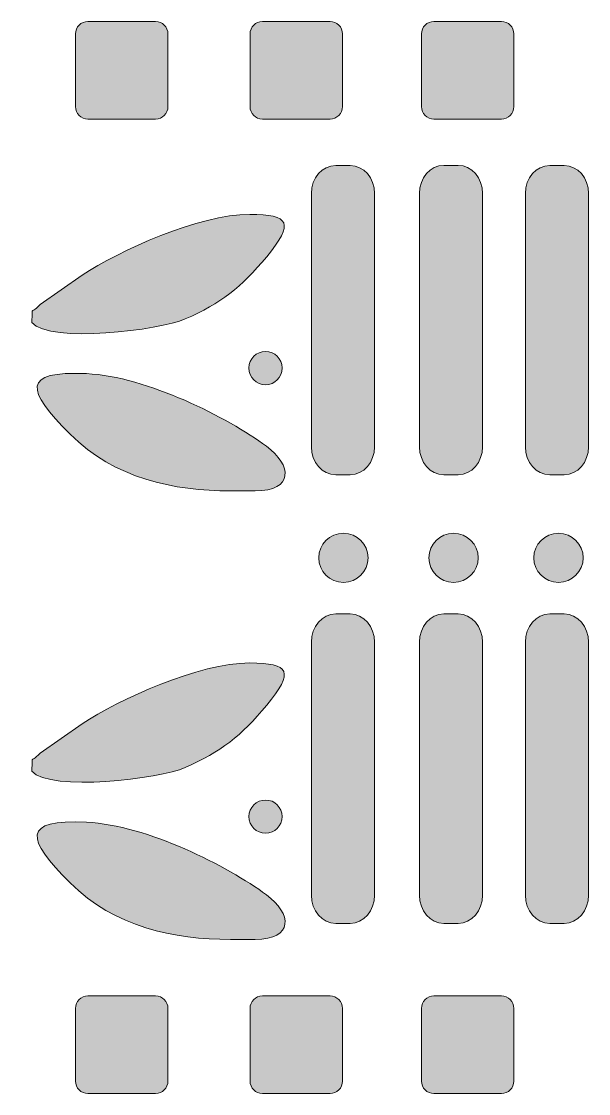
# Model space of a CAD drawing. Header units: inches. Extents: x -128 to 724, y -4 to 847.
# Drawn here: x -127.9 to -65.9, y 535.6 to 652.8 of the extents above; entities that cross this region are included whole.
import ezdxf

# ---------------------------------------------------------------- set-up
doc = ezdxf.new("R2010")
doc.units = ezdxf.units.IN
doc.header["$MEASUREMENT"] = 0
doc.layers.add('图层 1', color=7, linetype='Continuous')

# ---------------------------------------------------------------- blocks, each defined once
blk = doc.blocks.new('block 2')
at = {"layer": '图层 1', "true_color": 0xffffff}
h = blk.add_hatch(color=7, dxfattribs=at)
h.dxf.hatch_style = 2
edge = h.paths.add_edge_path()
edge.add_spline(control_points=[(-113.2, 642.14), (-112.45, 642.14), (-111.84, 642.76), (-111.84, 643.51), (-111.84, 643.51), (-111.84, 651.46), (-111.84, 651.46), (-111.84, 652.21), (-112.45, 652.82), (-113.2, 652.82), (-113.2, 652.82), (-120.59, 652.82), (-120.59, 652.82), (-121.34, 652.82), (-121.95, 652.21), (-121.95, 651.46), (-121.95, 651.46), (-121.95, 643.51), (-121.95, 643.51), (-121.95, 642.76), (-121.34, 642.14), (-120.59, 642.14), (-120.59, 642.14), (-113.2, 642.14), (-113.2, 642.14)], knot_values=[0, 0, 0, 0, 1, 1, 1, 2, 2, 2, 3, 3, 3, 4, 4, 4, 5, 5, 5, 6, 6, 6, 7, 7, 7, 8, 8, 8, 8], degree=3, periodic=1)
h = blk.add_hatch(color=7, dxfattribs=at)
h.dxf.hatch_style = 2
edge = h.paths.add_edge_path()
edge.add_spline(control_points=[(-92.76, 643.51), (-92.76, 643.51), (-92.76, 651.46), (-92.76, 651.46), (-92.76, 652.21), (-93.38, 652.82), (-94.12, 652.82), (-94.12, 652.82), (-101.51, 652.82), (-101.51, 652.82), (-102.26, 652.82), (-102.87, 652.21), (-102.87, 651.46), (-102.87, 651.46), (-102.87, 643.51), (-102.87, 643.51), (-102.87, 642.76), (-102.26, 642.14), (-101.51, 642.14), (-101.51, 642.14), (-94.12, 642.14), (-94.12, 642.14), (-93.38, 642.14), (-92.76, 642.76), (-92.76, 643.51)], knot_values=[0, 0, 0, 0, 1, 1, 1, 2, 2, 2, 3, 3, 3, 4, 4, 4, 5, 5, 5, 6, 6, 6, 7, 7, 7, 8, 8, 8, 8], degree=3, periodic=1)
h = blk.add_hatch(color=7, dxfattribs=at)
h.dxf.hatch_style = 2
edge = h.paths.add_edge_path()
edge.add_spline(control_points=[(-75.39, 652.82), (-75.39, 652.82), (-82.77, 652.82), (-82.77, 652.82), (-83.52, 652.82), (-84.13, 652.21), (-84.13, 651.46), (-84.13, 651.46), (-84.13, 643.51), (-84.13, 643.51), (-84.13, 642.76), (-83.52, 642.14), (-82.77, 642.14), (-82.77, 642.14), (-75.39, 642.14), (-75.39, 642.14), (-74.63, 642.14), (-74.03, 642.76), (-74.03, 643.51), (-74.03, 643.51), (-74.03, 651.46), (-74.03, 651.46), (-74.03, 652.21), (-74.63, 652.82), (-75.39, 652.82)], knot_values=[0, 0, 0, 0, 1, 1, 1, 2, 2, 2, 3, 3, 3, 4, 4, 4, 5, 5, 5, 6, 6, 6, 7, 7, 7, 8, 8, 8, 8], degree=3, periodic=1)
h = blk.add_hatch(color=7, dxfattribs=at)
h.dxf.hatch_style = 2
edge = h.paths.add_edge_path()
edge.add_spline(control_points=[(-91.92, 637.07), (-91.92, 637.07), (-93.5, 637.07), (-93.5, 637.07), (-94.97, 637.07), (-96.16, 635.7), (-96.16, 634.01), (-96.16, 634.01), (-96.16, 606.31), (-96.16, 606.31), (-96.16, 604.61), (-94.97, 603.24), (-93.5, 603.24), (-93.5, 603.24), (-91.92, 603.24), (-91.92, 603.24), (-90.46, 603.24), (-89.26, 604.61), (-89.26, 606.31), (-89.26, 606.31), (-89.26, 634.01), (-89.26, 634.01), (-89.26, 635.7), (-90.46, 637.07), (-91.92, 637.07)], knot_values=[0, 0, 0, 0, 1, 1, 1, 2, 2, 2, 3, 3, 3, 4, 4, 4, 5, 5, 5, 6, 6, 6, 7, 7, 7, 8, 8, 8, 8], degree=3, periodic=1)
h = blk.add_hatch(color=7, dxfattribs=at)
h.dxf.hatch_style = 2
edge = h.paths.add_edge_path()
edge.add_spline(control_points=[(-77.45, 634.01), (-77.45, 635.7), (-78.65, 637.08), (-80.11, 637.08), (-80.11, 637.08), (-81.69, 637.08), (-81.69, 637.08), (-83.15, 637.08), (-84.35, 635.7), (-84.35, 634.01), (-84.35, 634.01), (-84.35, 606.31), (-84.35, 606.31), (-84.35, 604.61), (-83.15, 603.24), (-81.69, 603.24), (-81.69, 603.24), (-80.11, 603.24), (-80.11, 603.24), (-78.65, 603.24), (-77.45, 604.61), (-77.45, 606.31), (-77.45, 606.31), (-77.45, 634.01), (-77.45, 634.01)], knot_values=[0, 0, 0, 0, 1, 1, 1, 2, 2, 2, 3, 3, 3, 4, 4, 4, 5, 5, 5, 6, 6, 6, 7, 7, 7, 8, 8, 8, 8], degree=3, periodic=1)
h = blk.add_hatch(color=7, dxfattribs=at)
h.dxf.hatch_style = 2
edge = h.paths.add_edge_path()
edge.add_spline(control_points=[(-68.53, 637.07), (-68.53, 637.07), (-70.11, 637.07), (-70.11, 637.07), (-71.58, 637.07), (-72.77, 635.7), (-72.77, 634.01), (-72.77, 634.01), (-72.77, 606.31), (-72.77, 606.31), (-72.77, 604.61), (-71.58, 603.24), (-70.11, 603.24), (-70.11, 603.24), (-68.53, 603.24), (-68.53, 603.24), (-67.06, 603.24), (-65.86, 604.61), (-65.86, 606.31), (-65.86, 606.31), (-65.86, 634.01), (-65.86, 634.01), (-65.86, 635.7), (-67.06, 637.07), (-68.53, 637.07)], knot_values=[0, 0, 0, 0, 1, 1, 1, 2, 2, 2, 3, 3, 3, 4, 4, 4, 5, 5, 5, 6, 6, 6, 7, 7, 7, 8, 8, 8, 8], degree=3, periodic=1)
h = blk.add_hatch(color=7, dxfattribs=at)
h.dxf.hatch_style = 2
edge = h.paths.add_edge_path()
edge.add_spline(control_points=[(-109.96, 620.28), (-106.05, 622.01), (-103.85, 623.71), (-101.05, 627.09), (-98, 630.78), (-98.52, 631.71), (-102.9, 631.72), (-108.44, 631.74), (-117.2, 627.73), (-121.21, 625.06), (-121.21, 625.06), (-125.83, 621.86), (-125.83, 621.86), (-127.07, 620.53), (-126.53, 621.97), (-126.74, 619.88), (-124.67, 617.59), (-112.75, 619.04), (-109.96, 620.28)], knot_values=[0, 0, 0, 0, 1, 1, 1, 2, 2, 2, 3, 3, 3, 4, 4, 4, 5, 5, 5, 6, 6, 6, 6], degree=3, periodic=1)
h = blk.add_hatch(color=7, dxfattribs=at)
h.dxf.hatch_style = 2
edge = h.paths.add_edge_path()
edge.add_spline(control_points=[(-102.99, 614.92), (-102.99, 613.91), (-102.18, 613.09), (-101.17, 613.09), (-100.17, 613.09), (-99.36, 613.91), (-99.36, 614.92), (-99.36, 615.92), (-100.17, 616.73), (-101.17, 616.73), (-102.18, 616.73), (-102.99, 615.92), (-102.99, 614.92)], knot_values=[0, 0, 0, 0, 1, 1, 1, 2, 2, 2, 3, 3, 3, 4, 4, 4, 4], degree=3, periodic=1)
h = blk.add_hatch(color=7, dxfattribs=at)
h.dxf.hatch_style = 2
edge = h.paths.add_edge_path()
edge.add_spline(control_points=[(-105.02, 601.48), (-105.02, 601.48), (-102.32, 601.48), (-102.32, 601.48), (-98.06, 601.48), (-98.27, 604.29), (-101.08, 606.36), (-105.31, 609.48), (-114.09, 613.99), (-120.75, 614.3), (-127.86, 614.63), (-127.39, 612.52), (-122.53, 607.68), (-117.68, 602.82), (-111.2, 601.48), (-105.02, 601.48)], knot_values=[0, 0, 0, 0, 1, 1, 1, 2, 2, 2, 3, 3, 3, 4, 4, 4, 5, 5, 5, 5], degree=3, periodic=1)
h = blk.add_hatch(color=7, dxfattribs=at)
h.dxf.hatch_style = 2
edge = h.paths.add_edge_path()
edge.add_spline(control_points=[(-89.96, 594.16), (-89.96, 595.64), (-91.17, 596.85), (-92.66, 596.85), (-94.14, 596.85), (-95.36, 595.64), (-95.36, 594.16), (-95.36, 592.67), (-94.14, 591.46), (-92.66, 591.46), (-91.17, 591.46), (-89.96, 592.67), (-89.96, 594.16)], knot_values=[0, 0, 0, 0, 1, 1, 1, 2, 2, 2, 3, 3, 3, 4, 4, 4, 4], degree=3, periodic=1)
h = blk.add_hatch(color=7, dxfattribs=at)
h.dxf.hatch_style = 2
edge = h.paths.add_edge_path()
edge.add_spline(control_points=[(-80.62, 596.85), (-82.11, 596.85), (-83.32, 595.64), (-83.32, 594.16), (-83.32, 592.67), (-82.11, 591.46), (-80.62, 591.46), (-79.14, 591.46), (-77.92, 592.67), (-77.92, 594.16), (-77.92, 595.64), (-79.14, 596.85), (-80.62, 596.85)], knot_values=[0, 0, 0, 0, 1, 1, 1, 2, 2, 2, 3, 3, 3, 4, 4, 4, 4], degree=3, periodic=1)
h = blk.add_hatch(color=7, dxfattribs=at)
h.dxf.hatch_style = 2
edge = h.paths.add_edge_path()
edge.add_spline(control_points=[(-66.45, 594.16), (-66.45, 595.64), (-67.66, 596.85), (-69.15, 596.85), (-70.64, 596.85), (-71.85, 595.64), (-71.85, 594.16), (-71.85, 592.67), (-70.64, 591.46), (-69.15, 591.46), (-67.66, 591.46), (-66.45, 592.67), (-66.45, 594.16)], knot_values=[0, 0, 0, 0, 1, 1, 1, 2, 2, 2, 3, 3, 3, 4, 4, 4, 4], degree=3, periodic=1)
h = blk.add_hatch(color=7, dxfattribs=at)
h.dxf.hatch_style = 2
edge = h.paths.add_edge_path()
edge.add_spline(control_points=[(-91.92, 588.02), (-91.92, 588.02), (-93.5, 588.02), (-93.5, 588.02), (-94.97, 588.02), (-96.16, 586.64), (-96.16, 584.95), (-96.16, 584.95), (-96.16, 557.25), (-96.16, 557.25), (-96.16, 555.56), (-94.97, 554.18), (-93.5, 554.18), (-93.5, 554.18), (-91.92, 554.18), (-91.92, 554.18), (-90.46, 554.18), (-89.26, 555.56), (-89.26, 557.25), (-89.26, 557.25), (-89.26, 584.95), (-89.26, 584.95), (-89.26, 586.64), (-90.46, 588.02), (-91.92, 588.02)], knot_values=[0, 0, 0, 0, 1, 1, 1, 2, 2, 2, 3, 3, 3, 4, 4, 4, 5, 5, 5, 6, 6, 6, 7, 7, 7, 8, 8, 8, 8], degree=3, periodic=1)
h = blk.add_hatch(color=7, dxfattribs=at)
h.dxf.hatch_style = 2
edge = h.paths.add_edge_path()
edge.add_spline(control_points=[(-81.69, 554.18), (-81.69, 554.18), (-80.11, 554.18), (-80.11, 554.18), (-78.65, 554.18), (-77.45, 555.56), (-77.45, 557.25), (-77.45, 557.25), (-77.45, 584.95), (-77.45, 584.95), (-77.45, 586.64), (-78.65, 588.02), (-80.11, 588.02), (-80.11, 588.02), (-81.69, 588.02), (-81.69, 588.02), (-83.15, 588.02), (-84.35, 586.64), (-84.35, 584.95), (-84.35, 584.95), (-84.35, 557.25), (-84.35, 557.25), (-84.35, 555.56), (-83.15, 554.18), (-81.69, 554.18)], knot_values=[0, 0, 0, 0, 1, 1, 1, 2, 2, 2, 3, 3, 3, 4, 4, 4, 5, 5, 5, 6, 6, 6, 7, 7, 7, 8, 8, 8, 8], degree=3, periodic=1)
h = blk.add_hatch(color=7, dxfattribs=at)
h.dxf.hatch_style = 2
edge = h.paths.add_edge_path()
edge.add_spline(control_points=[(-68.53, 588.02), (-68.53, 588.02), (-70.11, 588.02), (-70.11, 588.02), (-71.58, 588.02), (-72.77, 586.64), (-72.77, 584.95), (-72.77, 584.95), (-72.77, 557.25), (-72.77, 557.25), (-72.77, 555.56), (-71.58, 554.18), (-70.11, 554.18), (-70.11, 554.18), (-68.53, 554.18), (-68.53, 554.18), (-67.06, 554.18), (-65.86, 555.56), (-65.86, 557.25), (-65.86, 557.25), (-65.86, 584.95), (-65.86, 584.95), (-65.86, 586.64), (-67.06, 588.02), (-68.53, 588.02)], knot_values=[0, 0, 0, 0, 1, 1, 1, 2, 2, 2, 3, 3, 3, 4, 4, 4, 5, 5, 5, 6, 6, 6, 7, 7, 7, 8, 8, 8, 8], degree=3, periodic=1)
h = blk.add_hatch(color=7, dxfattribs=at)
h.dxf.hatch_style = 2
edge = h.paths.add_edge_path()
edge.add_spline(control_points=[(-109.96, 571.22), (-106.05, 572.96), (-103.85, 574.65), (-101.05, 578.04), (-98, 581.72), (-98.52, 582.65), (-102.9, 582.66), (-108.44, 582.67), (-117.2, 578.68), (-121.21, 576.01), (-121.21, 576.01), (-125.83, 572.79), (-125.83, 572.79), (-127.07, 571.47), (-126.53, 572.92), (-126.74, 570.82), (-124.67, 568.53), (-112.75, 569.98), (-109.96, 571.22)], knot_values=[0, 0, 0, 0, 1, 1, 1, 2, 2, 2, 3, 3, 3, 4, 4, 4, 5, 5, 5, 6, 6, 6, 6], degree=3, periodic=1)
h = blk.add_hatch(color=7, dxfattribs=at)
h.dxf.hatch_style = 2
edge = h.paths.add_edge_path()
edge.add_spline(control_points=[(-102.99, 565.85), (-102.99, 564.85), (-102.18, 564.03), (-101.17, 564.03), (-100.17, 564.03), (-99.36, 564.85), (-99.36, 565.85), (-99.36, 566.85), (-100.17, 567.67), (-101.17, 567.67), (-102.18, 567.67), (-102.99, 566.85), (-102.99, 565.85)], knot_values=[0, 0, 0, 0, 1, 1, 1, 2, 2, 2, 3, 3, 3, 4, 4, 4, 4], degree=3, periodic=1)
h = blk.add_hatch(color=7, dxfattribs=at)
h.dxf.hatch_style = 2
edge = h.paths.add_edge_path()
edge.add_spline(control_points=[(-101.08, 557.31), (-105.31, 560.42), (-114.09, 564.92), (-120.75, 565.24), (-127.86, 565.58), (-127.39, 563.46), (-122.53, 558.61), (-117.68, 553.76), (-111.2, 552.42), (-105.02, 552.42), (-105.02, 552.42), (-102.32, 552.42), (-102.32, 552.42), (-98.06, 552.42), (-98.27, 555.24), (-101.08, 557.31)], knot_values=[0, 0, 0, 0, 1, 1, 1, 2, 2, 2, 3, 3, 3, 4, 4, 4, 5, 5, 5, 5], degree=3, periodic=1)
h = blk.add_hatch(color=7, dxfattribs=at)
h.dxf.hatch_style = 2
edge = h.paths.add_edge_path()
edge.add_spline(control_points=[(-113.2, 546.24), (-113.2, 546.24), (-120.59, 546.24), (-120.59, 546.24), (-121.34, 546.24), (-121.95, 545.63), (-121.95, 544.88), (-121.95, 544.88), (-121.95, 536.93), (-121.95, 536.93), (-121.95, 536.18), (-121.34, 535.57), (-120.59, 535.57), (-120.59, 535.57), (-113.2, 535.57), (-113.2, 535.57), (-112.45, 535.57), (-111.84, 536.18), (-111.84, 536.93), (-111.84, 536.93), (-111.84, 544.88), (-111.84, 544.88), (-111.84, 545.63), (-112.45, 546.24), (-113.2, 546.24)], knot_values=[0, 0, 0, 0, 1, 1, 1, 2, 2, 2, 3, 3, 3, 4, 4, 4, 5, 5, 5, 6, 6, 6, 7, 7, 7, 8, 8, 8, 8], degree=3, periodic=1)
h = blk.add_hatch(color=7, dxfattribs=at)
h.dxf.hatch_style = 2
edge = h.paths.add_edge_path()
edge.add_spline(control_points=[(-94.12, 546.24), (-94.12, 546.24), (-101.51, 546.24), (-101.51, 546.24), (-102.26, 546.24), (-102.87, 545.63), (-102.87, 544.88), (-102.87, 544.88), (-102.87, 536.93), (-102.87, 536.93), (-102.87, 536.18), (-102.26, 535.57), (-101.51, 535.57), (-101.51, 535.57), (-94.12, 535.57), (-94.12, 535.57), (-93.38, 535.57), (-92.76, 536.18), (-92.76, 536.93), (-92.76, 536.93), (-92.76, 544.88), (-92.76, 544.88), (-92.76, 545.63), (-93.38, 546.24), (-94.12, 546.24)], knot_values=[0, 0, 0, 0, 1, 1, 1, 2, 2, 2, 3, 3, 3, 4, 4, 4, 5, 5, 5, 6, 6, 6, 7, 7, 7, 8, 8, 8, 8], degree=3, periodic=1)
h = blk.add_hatch(color=7, dxfattribs=at)
h.dxf.hatch_style = 2
edge = h.paths.add_edge_path()
edge.add_spline(control_points=[(-75.39, 546.24), (-75.39, 546.24), (-82.77, 546.24), (-82.77, 546.24), (-83.52, 546.24), (-84.13, 545.63), (-84.13, 544.88), (-84.13, 544.88), (-84.13, 536.93), (-84.13, 536.93), (-84.13, 536.18), (-83.52, 535.57), (-82.77, 535.57), (-82.77, 535.57), (-75.39, 535.57), (-75.39, 535.57), (-74.63, 535.57), (-74.03, 536.18), (-74.03, 536.93), (-74.03, 536.93), (-74.03, 544.88), (-74.03, 544.88), (-74.03, 545.63), (-74.63, 546.24), (-75.39, 546.24)], knot_values=[0, 0, 0, 0, 1, 1, 1, 2, 2, 2, 3, 3, 3, 4, 4, 4, 5, 5, 5, 6, 6, 6, 7, 7, 7, 8, 8, 8, 8], degree=3, periodic=1)
at = {"layer": '图层 1', "lineweight": 0}
for points, knots in [([(-113.2, 642.14), (-112.45, 642.14), (-111.84, 642.76), (-111.84, 643.51), (-111.84, 643.51), (-111.84, 651.46), (-111.84, 651.46), (-111.84, 652.21), (-112.45, 652.82), (-113.2, 652.82), (-113.2, 652.82), (-120.59, 652.82), (-120.59, 652.82), (-121.34, 652.82), (-121.95, 652.21), (-121.95, 651.46), (-121.95, 651.46), (-121.95, 643.51), (-121.95, 643.51), (-121.95, 642.76), (-121.34, 642.14), (-120.59, 642.14), (-120.59, 642.14), (-113.2, 642.14), (-113.2, 642.14)], [0, 0, 0, 0, 1, 1, 1, 2, 2, 2, 3, 3, 3, 4, 4, 4, 5, 5, 5, 6, 6, 6, 7, 7, 7, 8, 8, 8, 8]), ([(-92.76, 643.51), (-92.76, 643.51), (-92.76, 651.46), (-92.76, 651.46), (-92.76, 652.21), (-93.38, 652.82), (-94.12, 652.82), (-94.12, 652.82), (-101.51, 652.82), (-101.51, 652.82), (-102.26, 652.82), (-102.87, 652.21), (-102.87, 651.46), (-102.87, 651.46), (-102.87, 643.51), (-102.87, 643.51), (-102.87, 642.76), (-102.26, 642.14), (-101.51, 642.14), (-101.51, 642.14), (-94.12, 642.14), (-94.12, 642.14), (-93.38, 642.14), (-92.76, 642.76), (-92.76, 643.51)], [0, 0, 0, 0, 1, 1, 1, 2, 2, 2, 3, 3, 3, 4, 4, 4, 5, 5, 5, 6, 6, 6, 7, 7, 7, 8, 8, 8, 8]), ([(-75.39, 652.82), (-75.39, 652.82), (-82.77, 652.82), (-82.77, 652.82), (-83.52, 652.82), (-84.13, 652.21), (-84.13, 651.46), (-84.13, 651.46), (-84.13, 643.51), (-84.13, 643.51), (-84.13, 642.76), (-83.52, 642.14), (-82.77, 642.14), (-82.77, 642.14), (-75.39, 642.14), (-75.39, 642.14), (-74.63, 642.14), (-74.03, 642.76), (-74.03, 643.51), (-74.03, 643.51), (-74.03, 651.46), (-74.03, 651.46), (-74.03, 652.21), (-74.63, 652.82), (-75.39, 652.82)], [0, 0, 0, 0, 1, 1, 1, 2, 2, 2, 3, 3, 3, 4, 4, 4, 5, 5, 5, 6, 6, 6, 7, 7, 7, 8, 8, 8, 8]), ([(-91.92, 637.07), (-91.92, 637.07), (-93.5, 637.07), (-93.5, 637.07), (-94.97, 637.07), (-96.16, 635.7), (-96.16, 634.01), (-96.16, 634.01), (-96.16, 606.31), (-96.16, 606.31), (-96.16, 604.61), (-94.97, 603.24), (-93.5, 603.24), (-93.5, 603.24), (-91.92, 603.24), (-91.92, 603.24), (-90.46, 603.24), (-89.26, 604.61), (-89.26, 606.31), (-89.26, 606.31), (-89.26, 634.01), (-89.26, 634.01), (-89.26, 635.7), (-90.46, 637.07), (-91.92, 637.07)], [0, 0, 0, 0, 1, 1, 1, 2, 2, 2, 3, 3, 3, 4, 4, 4, 5, 5, 5, 6, 6, 6, 7, 7, 7, 8, 8, 8, 8]), ([(-77.45, 634.01), (-77.45, 635.7), (-78.65, 637.08), (-80.11, 637.08), (-80.11, 637.08), (-81.69, 637.08), (-81.69, 637.08), (-83.15, 637.08), (-84.35, 635.7), (-84.35, 634.01), (-84.35, 634.01), (-84.35, 606.31), (-84.35, 606.31), (-84.35, 604.61), (-83.15, 603.24), (-81.69, 603.24), (-81.69, 603.24), (-80.11, 603.24), (-80.11, 603.24), (-78.65, 603.24), (-77.45, 604.61), (-77.45, 606.31), (-77.45, 606.31), (-77.45, 634.01), (-77.45, 634.01)], [0, 0, 0, 0, 1, 1, 1, 2, 2, 2, 3, 3, 3, 4, 4, 4, 5, 5, 5, 6, 6, 6, 7, 7, 7, 8, 8, 8, 8]), ([(-68.53, 637.07), (-68.53, 637.07), (-70.11, 637.07), (-70.11, 637.07), (-71.58, 637.07), (-72.77, 635.7), (-72.77, 634.01), (-72.77, 634.01), (-72.77, 606.31), (-72.77, 606.31), (-72.77, 604.61), (-71.58, 603.24), (-70.11, 603.24), (-70.11, 603.24), (-68.53, 603.24), (-68.53, 603.24), (-67.06, 603.24), (-65.86, 604.61), (-65.86, 606.31), (-65.86, 606.31), (-65.86, 634.01), (-65.86, 634.01), (-65.86, 635.7), (-67.06, 637.07), (-68.53, 637.07)], [0, 0, 0, 0, 1, 1, 1, 2, 2, 2, 3, 3, 3, 4, 4, 4, 5, 5, 5, 6, 6, 6, 7, 7, 7, 8, 8, 8, 8]), ([(-109.96, 620.28), (-106.05, 622.01), (-103.85, 623.71), (-101.05, 627.09), (-98, 630.78), (-98.52, 631.71), (-102.9, 631.72), (-108.44, 631.74), (-117.2, 627.73), (-121.21, 625.06), (-121.21, 625.06), (-125.83, 621.86), (-125.83, 621.86), (-127.07, 620.53), (-126.53, 621.97), (-126.74, 619.88), (-124.67, 617.59), (-112.75, 619.04), (-109.96, 620.28)], [0, 0, 0, 0, 1, 1, 1, 2, 2, 2, 3, 3, 3, 4, 4, 4, 5, 5, 5, 6, 6, 6, 6]), ([(-102.99, 614.92), (-102.99, 613.91), (-102.18, 613.09), (-101.17, 613.09), (-100.17, 613.09), (-99.36, 613.91), (-99.36, 614.92), (-99.36, 615.92), (-100.17, 616.73), (-101.17, 616.73), (-102.18, 616.73), (-102.99, 615.92), (-102.99, 614.92)], [0, 0, 0, 0, 1, 1, 1, 2, 2, 2, 3, 3, 3, 4, 4, 4, 4]), ([(-105.02, 601.48), (-105.02, 601.48), (-102.32, 601.48), (-102.32, 601.48), (-98.06, 601.48), (-98.27, 604.29), (-101.08, 606.36), (-105.31, 609.48), (-114.09, 613.99), (-120.75, 614.3), (-127.86, 614.63), (-127.39, 612.52), (-122.53, 607.68), (-117.68, 602.82), (-111.2, 601.48), (-105.02, 601.48)], [0, 0, 0, 0, 1, 1, 1, 2, 2, 2, 3, 3, 3, 4, 4, 4, 5, 5, 5, 5]), ([(-89.96, 594.16), (-89.96, 595.64), (-91.17, 596.85), (-92.66, 596.85), (-94.14, 596.85), (-95.36, 595.64), (-95.36, 594.16), (-95.36, 592.67), (-94.14, 591.46), (-92.66, 591.46), (-91.17, 591.46), (-89.96, 592.67), (-89.96, 594.16)], [0, 0, 0, 0, 1, 1, 1, 2, 2, 2, 3, 3, 3, 4, 4, 4, 4]), ([(-80.62, 596.85), (-82.11, 596.85), (-83.32, 595.64), (-83.32, 594.16), (-83.32, 592.67), (-82.11, 591.46), (-80.62, 591.46), (-79.14, 591.46), (-77.92, 592.67), (-77.92, 594.16), (-77.92, 595.64), (-79.14, 596.85), (-80.62, 596.85)], [0, 0, 0, 0, 1, 1, 1, 2, 2, 2, 3, 3, 3, 4, 4, 4, 4]), ([(-66.45, 594.16), (-66.45, 595.64), (-67.66, 596.85), (-69.15, 596.85), (-70.64, 596.85), (-71.85, 595.64), (-71.85, 594.16), (-71.85, 592.67), (-70.64, 591.46), (-69.15, 591.46), (-67.66, 591.46), (-66.45, 592.67), (-66.45, 594.16)], [0, 0, 0, 0, 1, 1, 1, 2, 2, 2, 3, 3, 3, 4, 4, 4, 4]), ([(-91.92, 588.02), (-91.92, 588.02), (-93.5, 588.02), (-93.5, 588.02), (-94.97, 588.02), (-96.16, 586.64), (-96.16, 584.95), (-96.16, 584.95), (-96.16, 557.25), (-96.16, 557.25), (-96.16, 555.56), (-94.97, 554.18), (-93.5, 554.18), (-93.5, 554.18), (-91.92, 554.18), (-91.92, 554.18), (-90.46, 554.18), (-89.26, 555.56), (-89.26, 557.25), (-89.26, 557.25), (-89.26, 584.95), (-89.26, 584.95), (-89.26, 586.64), (-90.46, 588.02), (-91.92, 588.02)], [0, 0, 0, 0, 1, 1, 1, 2, 2, 2, 3, 3, 3, 4, 4, 4, 5, 5, 5, 6, 6, 6, 7, 7, 7, 8, 8, 8, 8]), ([(-81.69, 554.18), (-81.69, 554.18), (-80.11, 554.18), (-80.11, 554.18), (-78.65, 554.18), (-77.45, 555.56), (-77.45, 557.25), (-77.45, 557.25), (-77.45, 584.95), (-77.45, 584.95), (-77.45, 586.64), (-78.65, 588.02), (-80.11, 588.02), (-80.11, 588.02), (-81.69, 588.02), (-81.69, 588.02), (-83.15, 588.02), (-84.35, 586.64), (-84.35, 584.95), (-84.35, 584.95), (-84.35, 557.25), (-84.35, 557.25), (-84.35, 555.56), (-83.15, 554.18), (-81.69, 554.18)], [0, 0, 0, 0, 1, 1, 1, 2, 2, 2, 3, 3, 3, 4, 4, 4, 5, 5, 5, 6, 6, 6, 7, 7, 7, 8, 8, 8, 8]), ([(-68.53, 588.02), (-68.53, 588.02), (-70.11, 588.02), (-70.11, 588.02), (-71.58, 588.02), (-72.77, 586.64), (-72.77, 584.95), (-72.77, 584.95), (-72.77, 557.25), (-72.77, 557.25), (-72.77, 555.56), (-71.58, 554.18), (-70.11, 554.18), (-70.11, 554.18), (-68.53, 554.18), (-68.53, 554.18), (-67.06, 554.18), (-65.86, 555.56), (-65.86, 557.25), (-65.86, 557.25), (-65.86, 584.95), (-65.86, 584.95), (-65.86, 586.64), (-67.06, 588.02), (-68.53, 588.02)], [0, 0, 0, 0, 1, 1, 1, 2, 2, 2, 3, 3, 3, 4, 4, 4, 5, 5, 5, 6, 6, 6, 7, 7, 7, 8, 8, 8, 8]), ([(-109.96, 571.22), (-106.05, 572.96), (-103.85, 574.65), (-101.05, 578.04), (-98, 581.72), (-98.52, 582.65), (-102.9, 582.66), (-108.44, 582.67), (-117.2, 578.68), (-121.21, 576.01), (-121.21, 576.01), (-125.83, 572.79), (-125.83, 572.79), (-127.07, 571.47), (-126.53, 572.92), (-126.74, 570.82), (-124.67, 568.53), (-112.75, 569.98), (-109.96, 571.22)], [0, 0, 0, 0, 1, 1, 1, 2, 2, 2, 3, 3, 3, 4, 4, 4, 5, 5, 5, 6, 6, 6, 6]), ([(-102.99, 565.85), (-102.99, 564.85), (-102.18, 564.03), (-101.17, 564.03), (-100.17, 564.03), (-99.36, 564.85), (-99.36, 565.85), (-99.36, 566.85), (-100.17, 567.67), (-101.17, 567.67), (-102.18, 567.67), (-102.99, 566.85), (-102.99, 565.85)], [0, 0, 0, 0, 1, 1, 1, 2, 2, 2, 3, 3, 3, 4, 4, 4, 4]), ([(-101.08, 557.31), (-105.31, 560.42), (-114.09, 564.92), (-120.75, 565.24), (-127.86, 565.58), (-127.39, 563.46), (-122.53, 558.61), (-117.68, 553.76), (-111.2, 552.42), (-105.02, 552.42), (-105.02, 552.42), (-102.32, 552.42), (-102.32, 552.42), (-98.06, 552.42), (-98.27, 555.24), (-101.08, 557.31)], [0, 0, 0, 0, 1, 1, 1, 2, 2, 2, 3, 3, 3, 4, 4, 4, 5, 5, 5, 5]), ([(-113.2, 546.24), (-113.2, 546.24), (-120.59, 546.24), (-120.59, 546.24), (-121.34, 546.24), (-121.95, 545.63), (-121.95, 544.88), (-121.95, 544.88), (-121.95, 536.93), (-121.95, 536.93), (-121.95, 536.18), (-121.34, 535.57), (-120.59, 535.57), (-120.59, 535.57), (-113.2, 535.57), (-113.2, 535.57), (-112.45, 535.57), (-111.84, 536.18), (-111.84, 536.93), (-111.84, 536.93), (-111.84, 544.88), (-111.84, 544.88), (-111.84, 545.63), (-112.45, 546.24), (-113.2, 546.24)], [0, 0, 0, 0, 1, 1, 1, 2, 2, 2, 3, 3, 3, 4, 4, 4, 5, 5, 5, 6, 6, 6, 7, 7, 7, 8, 8, 8, 8]), ([(-94.12, 546.24), (-94.12, 546.24), (-101.51, 546.24), (-101.51, 546.24), (-102.26, 546.24), (-102.87, 545.63), (-102.87, 544.88), (-102.87, 544.88), (-102.87, 536.93), (-102.87, 536.93), (-102.87, 536.18), (-102.26, 535.57), (-101.51, 535.57), (-101.51, 535.57), (-94.12, 535.57), (-94.12, 535.57), (-93.38, 535.57), (-92.76, 536.18), (-92.76, 536.93), (-92.76, 536.93), (-92.76, 544.88), (-92.76, 544.88), (-92.76, 545.63), (-93.38, 546.24), (-94.12, 546.24)], [0, 0, 0, 0, 1, 1, 1, 2, 2, 2, 3, 3, 3, 4, 4, 4, 5, 5, 5, 6, 6, 6, 7, 7, 7, 8, 8, 8, 8]), ([(-75.39, 546.24), (-75.39, 546.24), (-82.77, 546.24), (-82.77, 546.24), (-83.52, 546.24), (-84.13, 545.63), (-84.13, 544.88), (-84.13, 544.88), (-84.13, 536.93), (-84.13, 536.93), (-84.13, 536.18), (-83.52, 535.57), (-82.77, 535.57), (-82.77, 535.57), (-75.39, 535.57), (-75.39, 535.57), (-74.63, 535.57), (-74.03, 536.18), (-74.03, 536.93), (-74.03, 536.93), (-74.03, 544.88), (-74.03, 544.88), (-74.03, 545.63), (-74.63, 546.24), (-75.39, 546.24)], [0, 0, 0, 0, 1, 1, 1, 2, 2, 2, 3, 3, 3, 4, 4, 4, 5, 5, 5, 6, 6, 6, 7, 7, 7, 8, 8, 8, 8])]:
    blk.add_open_spline(points, degree=3, knots=knots, dxfattribs=at)

msp = doc.modelspace()

# ---------------------------------------------------------------- block references
at = {"layer": '图层 1'}
msp.add_blockref('block 2', (0, 0), dxfattribs=at)

doc.saveas('drawing.dxf')
